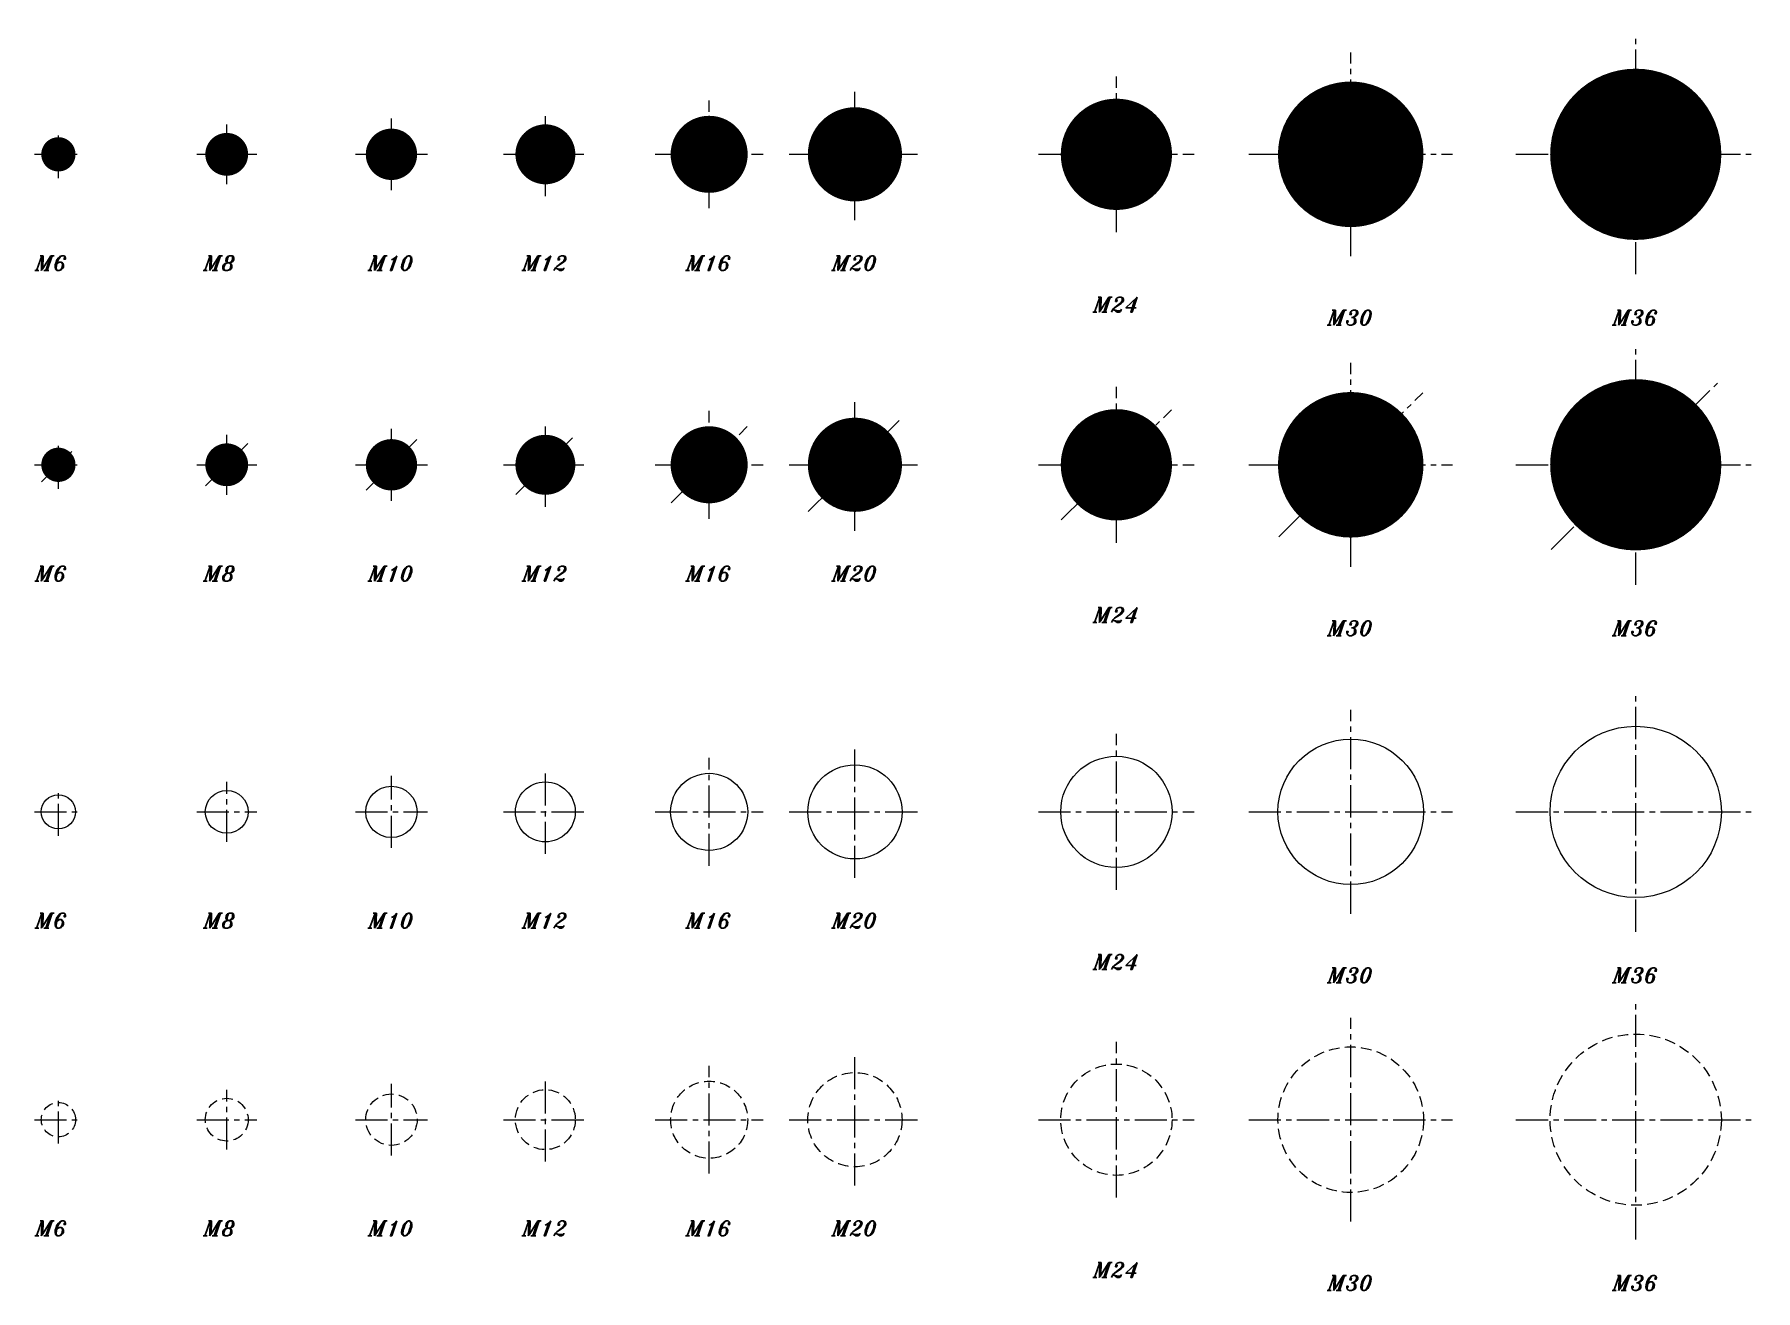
# Model space of a CAD drawing. Extents: x 154 to 556, y 363 to 656.
import ezdxf

# ---------------------------------------------------------------- set-up
doc = ezdxf.new("R2010")
doc.units = 0
doc.header["$LTSCALE"] = 10
doc.linetypes.add('CENTER2', pattern=[1.125, 0.75, -0.125, 0.125, -0.125])
doc.linetypes.add('DASHED2', pattern=[0.375, 0.25, -0.125])
doc.layers.get('0').update_dxf_attribs({"color": 1, "linetype": 'CONTINUOUS'})
for name, color, linetype in [('2', 2, 'DASHED2'), ('3', 3, 'CENTER2'), ('7', 7, 'CONTINUOUS')]:
    doc.layers.add(name, color=color, linetype=linetype)
doc.styles.add('ITALICT', font='italict', dxfattribs={"oblique": 5, "height": 3.5})

msp = doc.modelspace()

# ---------------------------------------------------------------- linework, layer by layer
at = {"layer": '2'}
for centre, radius in [((527.74, 402.82), 20), ((461.14, 402.82), 17), ((406.39, 402.82), 13), ((311.24, 402.82), 9), ((345.3, 402.82), 11), ((159.19, 402.82), 4), ((198.52, 402.82), 5), ((237.01, 402.82), 6), ((272.97, 402.82), 7)]:
    msp.add_circle(centre, radius, dxfattribs=at)
at = {"layer": '3'}
for p, q in [((527.74, 600.28), (527.74, 656.28)), ((461.14, 604.48), (461.14, 652.08)), ((345.3, 612.88), (345.3, 643.68)), ((406.39, 610.08), (406.39, 646.48)), ((311.24, 615.68), (311.24, 640.88)), ((237.01, 619.88), (237.01, 636.68)), ((272.97, 618.48), (272.97, 638.08)), ((159.19, 622.68), (159.19, 633.88)), ((198.52, 621.28), (198.52, 635.28)), ((153.59, 628.28), (164.79, 628.28)), ((191.52, 628.28), (205.52, 628.28)), ((228.61, 628.28), (245.41, 628.28)), ((263.17, 628.28), (282.77, 628.28)), ((298.64, 628.28), (323.84, 628.28)), ((329.9, 628.28), (360.7, 628.28)), ((388.19, 628.28), (424.59, 628.28)), ((437.34, 628.28), (484.94, 628.28)), ((499.74, 628.28), (555.74, 628.28)), ((527.74, 527.77), (527.74, 583.77)), ((461.14, 531.97), (461.14, 579.57)), ((507.94, 535.97), (547.54, 575.57)), ((345.3, 540.37), (345.3, 571.17)), ((406.39, 537.57), (406.39, 573.97)), ((444.31, 538.94), (477.97, 572.6)), ((311.24, 543.17), (311.24, 568.37)), ((393.52, 542.9), (419.26, 568.64)), ((237.01, 547.37), (237.01, 564.17)), ((272.97, 545.97), (272.97, 565.57)), ((302.33, 546.86), (320.15, 564.68)), ((334.41, 544.88), (356.19, 566.66)), ((155.23, 551.81), (163.15, 559.73)), ((159.19, 550.17), (159.19, 561.37)), ((193.57, 550.82), (203.47, 560.72)), ((198.52, 548.77), (198.52, 562.77)), ((231.07, 549.83), (242.95, 561.71)), ((266.04, 548.84), (279.9, 562.7)), ((153.59, 555.77), (164.79, 555.77)), ((191.52, 555.77), (205.52, 555.77)), ((228.61, 555.77), (245.41, 555.77)), ((263.17, 555.77), (282.77, 555.77)), ((298.64, 555.77), (323.84, 555.77)), ((329.9, 555.77), (360.7, 555.77)), ((388.19, 555.77), (424.59, 555.77)), ((437.34, 555.77), (484.94, 555.77)), ((499.74, 555.77), (555.74, 555.77)), ((527.74, 446.71), (527.74, 502.71)), ((461.14, 450.91), (461.14, 498.51)), ((406.39, 456.51), (406.39, 492.91)), ((311.24, 462.11), (311.24, 487.31)), ((345.3, 459.31), (345.3, 490.11)), ((237.01, 466.31), (237.01, 483.11)), ((272.97, 464.91), (272.97, 484.51)), ((159.19, 469.11), (159.19, 480.31)), ((198.52, 467.71), (198.52, 481.71)), ((153.59, 474.71), (164.79, 474.71)), ((191.52, 474.71), (205.52, 474.71)), ((228.61, 474.71), (245.41, 474.71)), ((263.17, 474.71), (282.77, 474.71)), ((298.64, 474.71), (323.84, 474.71)), ((329.9, 474.71), (360.7, 474.71)), ((388.19, 474.71), (424.59, 474.71)), ((437.34, 474.71), (484.94, 474.71)), ((499.74, 474.71), (555.74, 474.71)), ((527.74, 374.82), (527.74, 430.82)), ((461.14, 379.02), (461.14, 426.62)), ((406.39, 384.62), (406.39, 421.02)), ((311.24, 390.22), (311.24, 415.42)), ((345.3, 387.42), (345.3, 418.22)), ((237.01, 394.42), (237.01, 411.22)), ((272.97, 393.02), (272.97, 412.62)), ((159.19, 397.22), (159.19, 408.42)), ((198.52, 395.82), (198.52, 409.82)), ((153.59, 402.82), (164.79, 402.82)), ((191.52, 402.82), (205.52, 402.82)), ((228.61, 402.82), (245.41, 402.82)), ((263.17, 402.82), (282.77, 402.82)), ((298.64, 402.82), (323.84, 402.82)), ((329.9, 402.82), (360.7, 402.82)), ((388.19, 402.82), (424.59, 402.82)), ((437.34, 402.82), (484.94, 402.82)), ((499.74, 402.82), (555.74, 402.82))]:
    msp.add_line(p, q, dxfattribs=at)
at = {"layer": '7'}
for points, const_width in [([(517.74, 628.28, 1), (537.74, 628.28, 1)], 20), ([(452.64, 628.28, 1), (469.64, 628.28, 1)], 17), ([(399.89, 628.28, 1), (412.89, 628.28, 1)], 13), ([(306.74, 628.28, 1), (315.74, 628.28, 1)], 9), ([(339.8, 628.28, 1), (350.8, 628.28, 1)], 11), ([(157.19, 628.28, 1), (161.19, 628.28, 1)], 4), ([(196.02, 628.28, 1), (201.02, 628.28, 1)], 5), ([(234.01, 628.28, 1), (240.01, 628.28, 1)], 6), ([(269.47, 628.28, 1), (276.47, 628.28, 1)], 7), ([(517.74, 555.77, 1), (537.74, 555.77, 1)], 20), ([(452.64, 555.77, 1), (469.64, 555.77, 1)], 17), ([(399.89, 555.77, 1), (412.89, 555.77, 1)], 13), ([(306.74, 555.77, 1), (315.74, 555.77, 1)], 9), ([(339.8, 555.77, 1), (350.8, 555.77, 1)], 11), ([(157.19, 555.77, 1), (161.19, 555.77, 1)], 4), ([(196.02, 555.77, 1), (201.02, 555.77, 1)], 5), ([(234.01, 555.77, 1), (240.01, 555.77, 1)], 6), ([(269.47, 555.77, 1), (276.47, 555.77, 1)], 7)]:
    msp.add_lwpolyline(points, format="xyb", close=True, dxfattribs=dict(at, const_width=const_width))
for centre, radius in [((527.74, 474.71), 20), ((461.14, 474.71), 17), ((406.39, 474.71), 13), ((311.24, 474.71), 9), ((345.3, 474.71), 11), ((159.19, 474.71), 4), ((198.52, 474.71), 5), ((237.01, 474.71), 6), ((272.97, 474.71), 7)]:
    msp.add_circle(centre, radius, dxfattribs=at)

# ---------------------------------------------------------------- texts
at = {"style": 'ITALICT', "oblique": 5}
for s, p in [('M6', (153.69, 601.11)), ('M8', (193.03, 601.11)), ('M10', (231.52, 601.11)), ('M12', (267.47, 601.11)), ('M16', (305.74, 601.11)), ('M20', (339.8, 601.11)), ('M24', (400.89, 591.43)), ('M30', (455.64, 588.37)), ('M36', (522.24, 588.37)), ('M6', (153.69, 528.61)), ('M8', (193.03, 528.61)), ('M10', (231.52, 528.61)), ('M12', (267.47, 528.61)), ('M16', (305.74, 528.61)), ('M20', (339.8, 528.61)), ('M24', (400.89, 518.92)), ('M30', (455.64, 515.86)), ('M36', (522.24, 515.86)), ('M6', (153.69, 447.54)), ('M8', (193.03, 447.54)), ('M10', (231.52, 447.54)), ('M12', (267.47, 447.54)), ('M16', (305.74, 447.54)), ('M20', (339.8, 447.54)), ('M24', (400.89, 437.86)), ('M30', (455.64, 434.8)), ('M36', (522.24, 434.8)), ('M6', (153.69, 375.66)), ('M8', (193.03, 375.66)), ('M10', (231.52, 375.66)), ('M12', (267.47, 375.66)), ('M16', (305.74, 375.66)), ('M20', (339.8, 375.66)), ('M24', (400.89, 365.97)), ('M30', (455.64, 362.91)), ('M36', (522.24, 362.91))]:
    msp.add_text(s, height=3.5, dxfattribs=at).set_placement(p)

doc.saveas('drawing.dxf')
